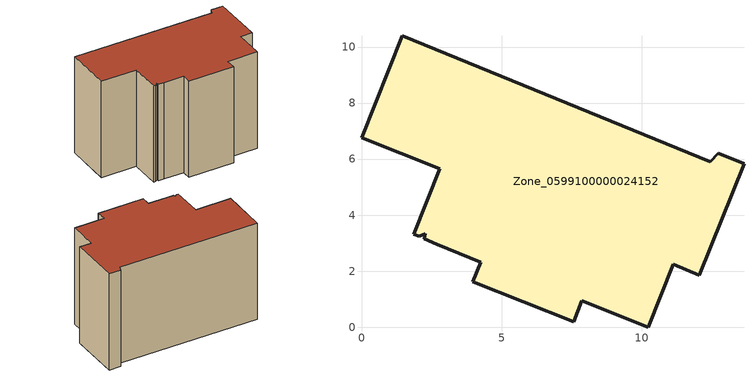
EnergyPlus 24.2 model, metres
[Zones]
Zone_0599100000024152
 floor ground (C_G): 7.85,0.94 7.58,0.19 3.96,1.62 4.25,2.32 2.69,2.96 2.25,3.16 2.28,3.34 2.06,3.24 1.87,3.32 2.79,5.65 0,6.76 1.46,10.4 12.46,5.9 12.73,6.21 13.65,5.84 12.06,1.86 11.13,2.24 10.24,0 z0
 wall outside (C_F): 7.58,0.19 7.85,0.94 10.24,0 11.13,2.24 12.06,1.86 13.65,5.84 12.73,6.21 12.46,5.9 1.46,10.4 0,6.76 2.79,5.65 1.87,3.32 2.06,3.24 2.28,3.34 2.25,3.16 2.69,2.96 4.25,2.32 3.96,1.62 7.58,0.19 z0:8.53
 roof outside (C_R): 4.25,2.32 3.96,1.62 7.58,0.19 7.85,0.94 10.24,0 11.13,2.24 12.06,1.86 13.65,5.84 12.73,6.21 12.46,5.9 1.46,10.4 0,6.76 2.79,5.65 1.87,3.32 2.06,3.24 2.28,3.34 2.25,3.16 2.69,2.96 z8.53
[BUILDING]
Pand.0599100000024152: North Axis=0; Terrain=City; Loads Convergence Tolerance Value=0.04; Temperature Convergence Tolerance Value=0.4; Solar Distribution=FullExterior; Maximum Number of Warmup Days=25; Minimum Number of Warmup Days=1
[Site:Location]
Rotterdam.The.Hague.AP_ZH_NLD Design_Conditions: Latitude=51.96; Longitude=4.45; Time Zone=1; Elevation=-4.5
[SITE:GROUNDTEMPERATURE:BUILDINGSURFACE]
18, 18, 18, 18, 18, 18, 18, 18, 18, 18, 18, 18
[MATERIAL] Thermal Absorptance=0.9; Solar Absorptance=0.7; Visible Absorptance=0.7
Name | Roughness | Thickness | Conductivity | Density | Specific Heat
G.TC.1946 | MediumSmooth | 0.15 | 1 | 540 | 1210
F.TC.1946 | Rough | 0.3 | 0.857143 | 1920 | 840
R.TC.1946 | MediumRough | 0.2 | 0.909091 | 1500 | 1000
[CONSTRUCTION]
C_G: G.TC.1946
C_F: F.TC.1946
C_R: R.TC.1946
[ZONE]
Zone_0599100000024152: Type=1; Multiplier=1; Ceiling Height=Autocalculate; Volume=Autocalculate; Floor Area=autocalculate; Part of Total Floor Area=Yes
[ZONEINFILTRATION:DESIGNFLOWRATE]
Infil_Zone_0599100000024152: Zone or ZoneList or Space or SpaceList=Zone_0599100000024152; Schedule=AlwaysOn; Design Flow Rate Calculation Method=Flow/Area; Flow Rate per Floor Area=0.003; Constant Term Coefficient=1; Temperature Term Coefficient=0; Velocity Term Coefficient=0; Velocity Squared Term Coefficient=0
[HVACTEMPLATE:ZONE:IDEALLOADSAIRSYSTEM]
Zone_0599100000024152: Maximum Heating Supply Air Temperature=50; Minimum Cooling Supply Air Temperature=13; Maximum Heating Supply Air Humidity Ratio=0.0156; Minimum Cooling Supply Air Humidity Ratio=0.0077; Heating Limit=NoLimit; Cooling Limit=NoLimit; Dehumidification Control Type=ConstantSensibleHeatRatio; Cooling Sensible Heat Ratio=0.7; Dehumidification Setpoint=60; Humidification Control Type=None; Humidification Setpoint=30; Outdoor Air Method=None; Outdoor Air Flow Rate per Person=0.00944; Outdoor Air Flow Rate per Zone Floor Area=0; Outdoor Air Flow Rate per Zone=0; Demand Controlled Ventilation Type=None; Outdoor Air Economizer Type=NoEconomizer; Heat Recovery Type=None; Sensible Heat Recovery Effectiveness=0.7; Latent Heat Recovery Effectiveness=0.65
[ZONECONTROL:THERMOSTAT]
ThermostatControl_Zone_0599100000024152: Zone or ZoneList=Zone_0599100000024152; Control Type Schedule=DualSetpointControlType; Control 1=Thermostat_Zone_0599100000024152; Temperature Difference Between Cutout And Setpoint=0
[THERMOSTATSETPOINT:DUALSETPOINT]
Thermostat_Zone_0599100000024152: Heating Setpoint Temperature Schedule=HeatingSetpoint_Zone_0599100000024152; Cooling Setpoint Temperature Schedule=CoolingSetpoint_Zone_0599100000024152
[SCHEDULE:COMPACT]
HeatingSetpoint_Zone_0599100000024152: Through: 12/31, For: AllDays, Until: 24:00, 21
CoolingSetpoint_Zone_0599100000024152: Through: 12/31, For: AllDays, Until: 24:00, 24
DualSetpointControlType: Through: 12/31, For: AllDays, Until: 24:00, 4
AlwaysOn: Through: 12/31, For: AllDays, Until: 24:00, 1
